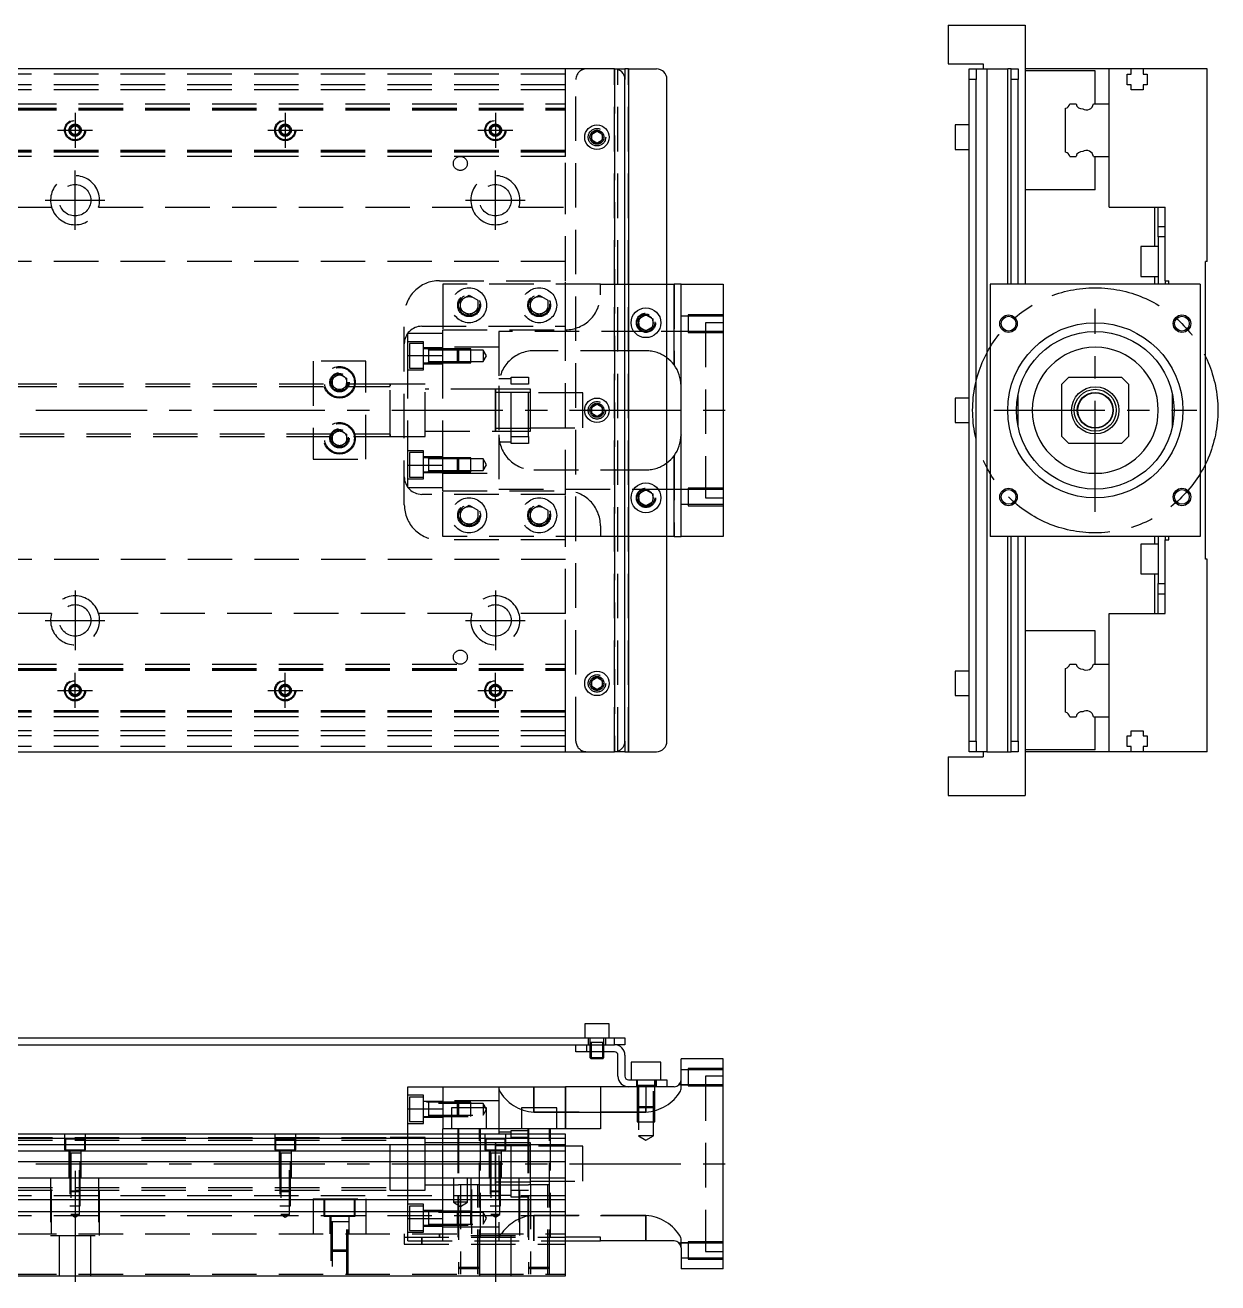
# Model space of a CAD drawing. Extents: x -21 to 723, y -312 to 112.
# Drawn here: x 382.7 to 723.3, y -249.2 to 110 of the extents above; entities that cross this region are included whole.
import ezdxf

# ---------------------------------------------------------------- set-up
doc = ezdxf.new("R2010")
doc.units = 0
doc.linetypes.add('CENTER', pattern=[50.8, 31.75, -6.35, 6.35, -6.35])
doc.linetypes.add('DASHED', pattern=[19.05, 12.7, -6.35])
doc.layers.get('0').update_dxf_attribs({"linetype": 'CONTINUOUS'})
doc.layers.add('CENTER', color=1, linetype='CENTER')

msp = doc.modelspace()

# ---------------------------------------------------------------- linework, layer by layer
at = {"color": 7, "linetype": 'CONTINUOUS'}
for p, q in [((646.27, 110), (646.27, 99)), ((646.27, 110), (668.27, 110)), ((668.27, 110), (668.27, 36)), ((551, 97.5), (3, 97.5)), ((551, 97.5), (554, 97.5)), ((554, 97.5), (554, 94.5)), ((555, 97.5), (554, 97.5)), ((555, 97.5), (555, -97.5)), ((555, 97.5), (563, 97.5)), ((646.27, 99), (656.27, 99)), ((652.27, 97.5), (654.27, 97.5)), ((652.27, 94.5), (652.27, 97.5)), ((654.27, 97.5), (657.27, 97.5)), ((654.27, 97.5), (654.27, 94.5)), ((656.27, 99), (656.27, 97.5)), ((657.27, 97.5), (657.27, -97.5)), ((657.27, 97.5), (663.27, 97.5)), ((663.27, 36), (663.27, 97.5)), ((664.27, 97.5), (663.27, 97.5)), ((664.27, 97.5), (666.27, 97.5)), ((664.27, 94.5), (664.27, 97.5)), ((666.27, 97.5), (666.27, 94.5)), ((692.27, 97.5), (668.27, 97.5)), ((688.27, 97), (668.27, 97)), ((688.27, 87.5), (688.27, 97)), ((692.27, 87.5), (692.27, 97.5)), ((698.57, 97.5), (692.27, 97.5)), ((701.97, 97.5), (698.57, 97.5)), ((698.57, 96), (698.57, 97.5)), ((701.97, 97.5), (701.97, 96)), ((720.27, 97.5), (701.97, 97.5)), ((720.27, 42.5), (720.27, 97.5)), ((554, -94.5), (554, 94.5)), ((566, -94.5), (566, 94.5)), ((654.27, 94.5), (652.27, 94.5)), ((652.27, -94.5), (652.27, 94.5)), ((654.27, -94.5), (654.27, 94.5)), ((666.27, 94.5), (664.27, 94.5)), ((664.27, 36), (664.27, 94.5)), ((666.27, 36), (666.27, 94.5)), ((697.42, 96), (698.57, 96)), ((697.42, 93), (697.42, 96)), ((701.97, 96), (703.12, 96)), ((703.12, 96), (703.12, 93)), ((698.57, 93), (697.42, 93)), ((698.57, 91.5), (698.57, 93)), ((701.97, 91.5), (698.57, 91.5)), ((701.97, 93), (701.97, 91.5)), ((703.12, 93), (701.97, 93)), ((679.77, 73.752272), (679.77, 86.247728)), ((681.022272, 87.5), (682.79668, 87.5)), ((687.747372, 87.5), (692.27, 87.5)), ((692.27, 72.5), (692.27, 87.5)), ((692.27, 72.5), (692.27, 87.5)), ((544.5, 78.866026), (546, 79.73205)), ((546, 79.73205), (547.5, 78.866026)), ((648.27, 81.5), (648.27, 78)), ((652.27, 81.5), (648.27, 81.5)), ((544.5, 77.133974), (544.5, 78.866026)), ((546, 76.26795), (544.5, 77.133974)), ((547.5, 77.133974), (546, 76.26795)), ((547.5, 78.866026), (547.5, 77.133974)), ((648.27, 78), (648.27, 74.5)), ((648.27, 74.5), (652.27, 74.5)), ((681.022272, 72.5), (682.79668, 72.5)), ((687.747372, 72.5), (692.27, 72.5)), ((688.27, 63), (688.27, 72.5)), ((692.27, 58), (692.27, 72.5)), ((688.27, 63), (668.27, 63)), ((692.27, 58), (708.27, 58)), ((705.27, 46.75), (705.27, 58)), ((706.27, 52.5), (706.27, 58)), ((708.27, 37), (708.27, 58)), ((706.27, 52.5), (708.27, 52.5)), ((706.27, 49.5), (706.27, 52.5)), ((701.27, 46.75), (701.27, 42.5)), ((706.27, 46.75), (701.27, 46.75)), ((708.27, 49.5), (706.27, 49.5)), ((706.27, 49.5), (706.27, 36)), ((701.27, 42.5), (701.27, 38.25)), ((720.27, 42.5), (719.77, 42.5)), ((719.77, -42.5), (719.77, 42.5)), ((566, 36), (568, 36)), ((568, 13), (568, 36)), ((570, 36), (568, 36)), ((570, -36), (570, 36)), ((570, 36), (582, 36)), ((582, 36), (582, -36)), ((718.27, 36), (658.27, 36)), ((658.27, 36), (658.27, -36)), ((701.27, 38.25), (706.27, 38.25)), ((705.27, 36), (705.27, 38.25)), ((708.27, 37), (709.27, 37)), ((708.27, 37), (708.27, 36)), ((709.27, 36), (709.27, 37)), ((718.27, 36), (718.27, -36)), ((558, 26.1547), (560, 27.309402)), ((558, 23.8453), (558, 26.1547)), ((560, 27.309402), (562, 26.1547)), ((562, 26.1547), (562, 23.8453)), ((560, 22.690598), (558, 23.8453)), ((562, 23.8453), (560, 22.690598)), ((680.77, 9.5), (678.77, 7.5)), ((678.77, -7.5), (678.77, 7.5)), ((680.77, 9.5), (695.77, 9.5)), ((697.77, 7.5), (695.77, 9.5)), ((697.77, 7.5), (697.77, -7.5)), ((666.27, -4.71699), (666.27, 4.71699)), ((710.27, 4.71699), (710.27, -4.71699)), ((544.5, 0.866026), (546, 1.73205)), ((544.5, -0.866026), (544.5, 0.866026)), ((546, 1.73205), (547.5, 0.866026)), ((547.5, 0.866026), (547.5, -0.866026)), ((648.27, 3.5), (648.27, 0)), ((652.27, 3.5), (648.27, 3.5)), ((648.27, 0), (648.27, -3.5)), ((546, -1.73205), (544.5, -0.866026)), ((547.5, -0.866026), (546, -1.73205)), ((648.27, -3.5), (652.27, -3.5)), ((678.77, -7.5), (680.77, -9.5)), ((695.77, -9.5), (680.77, -9.5)), ((695.77, -9.5), (697.77, -7.5)), ((568, -36), (568, -13)), ((558, -23.8453), (560, -22.690598)), ((558, -26.1547), (558, -23.8453)), ((560, -22.690598), (562, -23.8453)), ((562, -23.8453), (562, -26.1547)), ((560, -27.309402), (558, -26.1547)), ((562, -26.1547), (560, -27.309402)), ((568, -36), (566, -36)), ((568, -36), (570, -36)), ((582, -36), (570, -36)), ((718.27, -36), (658.27, -36)), ((663.27, -97.5), (663.27, -36)), ((664.27, -94.5), (664.27, -36)), ((666.27, -94.5), (666.27, -36)), ((668.27, -36), (668.27, -110)), ((701.27, -38.25), (701.27, -42.5)), ((706.27, -38.25), (701.27, -38.25)), ((705.27, -38.25), (705.27, -36)), ((706.27, -36), (706.27, -49.5)), ((708.27, -36), (708.27, -37)), ((708.27, -58), (708.27, -37)), ((708.27, -37), (709.27, -37)), ((709.27, -37), (709.27, -36)), ((701.27, -42.5), (701.27, -46.75)), ((720.27, -42.5), (719.77, -42.5)), ((720.27, -97.5), (720.27, -42.5)), ((701.27, -46.75), (706.27, -46.75)), ((705.27, -58), (705.27, -46.75)), ((706.27, -49.5), (708.27, -49.5)), ((706.27, -52.5), (706.27, -49.5)), ((708.27, -52.5), (706.27, -52.5)), ((706.27, -58), (706.27, -52.5)), ((692.27, -72.5), (692.27, -58)), ((692.27, -58), (708.27, -58)), ((688.27, -63), (668.27, -63)), ((688.27, -72.5), (688.27, -63)), ((648.27, -74.5), (648.27, -78)), ((652.27, -74.5), (648.27, -74.5)), ((679.77, -86.247728), (679.77, -73.752272)), ((681.022272, -72.5), (682.79668, -72.5)), ((687.747372, -72.5), (692.27, -72.5)), ((692.27, -87.5), (692.27, -72.5)), ((692.27, -87.5), (692.27, -72.5)), ((544.5, -77.133974), (546, -76.26795)), ((544.5, -78.866026), (544.5, -77.133974)), ((546, -79.73205), (544.5, -78.866026)), ((546, -76.26795), (547.5, -77.133974)), ((547.5, -78.866026), (546, -79.73205)), ((547.5, -77.133974), (547.5, -78.866026)), ((648.27, -78), (648.27, -81.5)), ((648.27, -81.5), (652.27, -81.5)), ((681.022272, -87.5), (682.79668, -87.5)), ((687.747372, -87.5), (692.27, -87.5)), ((688.27, -97), (688.27, -87.5)), ((692.27, -97.5), (692.27, -87.5)), ((697.42, -93), (698.57, -93)), ((697.42, -96), (697.42, -93)), ((698.57, -91.5), (701.97, -91.5)), ((698.57, -93), (698.57, -91.5)), ((701.97, -91.5), (701.97, -93)), ((701.97, -93), (703.12, -93)), ((703.12, -93), (703.12, -96)), ((554, -94.5), (554, -97.5)), ((652.27, -94.5), (654.27, -94.5)), ((652.27, -97.5), (652.27, -94.5)), ((654.27, -94.5), (654.27, -97.5)), ((664.27, -94.5), (666.27, -94.5)), ((664.27, -97.5), (664.27, -94.5)), ((666.27, -94.5), (666.27, -97.5)), ((698.57, -96), (697.42, -96)), ((698.57, -97.5), (698.57, -96)), ((701.97, -96), (701.97, -97.5)), ((703.12, -96), (701.97, -96)), ((3, -97.5), (551, -97.5)), ((554, -97.5), (551, -97.5)), ((554, -97.5), (555, -97.5)), ((555, -97.5), (563, -97.5)), ((646.27, -99), (656.27, -99)), ((646.27, -99), (646.27, -110)), ((654.27, -97.5), (652.27, -97.5)), ((657.27, -97.5), (654.27, -97.5)), ((656.27, -97.5), (656.27, -99)), ((657.27, -97.5), (663.27, -97.5)), ((663.27, -97.5), (664.27, -97.5)), ((666.27, -97.5), (664.27, -97.5)), ((688.27, -97), (668.27, -97)), ((692.27, -97.5), (668.27, -97.5)), ((698.57, -97.5), (692.27, -97.5)), ((701.97, -97.5), (698.57, -97.5)), ((720.27, -97.5), (701.97, -97.5)), ((646.27, -110), (668.27, -110)), ((549.5, -175.2), (542.5, -175.2)), ((542.5, -175.2), (542.5, -179.2)), ((549.5, -179.2), (549.5, -175.2)), ((377, -179.2), (551, -179.2)), ((551, -181.2), (551, -179.2)), ((551, -179.2), (554, -179.2)), ((554, -179.2), (554, -181.2)), ((377, -181.2), (543, -181.2)), ((540, -183.2), (540, -181.2)), ((543, -181.2), (543, -183.2)), ((543, -181.2), (551, -181.2)), ((543, -181.2), (551, -181.2)), ((554, -181.2), (551, -181.2)), ((543, -183.2), (540, -183.2)), ((551, -183.2), (543, -183.2)), ((544, -183.2), (544, -184.85)), ((544, -184.85), (548, -184.85)), ((544, -184.85), (544.35, -185.2)), ((544.35, -183.2), (544.35, -185.2)), ((547.65, -185.2), (544.35, -185.2)), ((547.65, -185.2), (547.65, -183.2)), ((547.65, -185.2), (548, -184.85)), ((548, -184.85), (548, -183.2)), ((552, -190.2), (552, -184.2)), ((554, -184.2), (554, -190.2)), ((564.25, -186.2), (555.75, -186.2)), ((555.75, -186.2), (555.75, -191.2)), ((564.25, -191.2), (564.25, -186.2)), ((570, -191.2), (570, -185.2)), ((582, -185.2), (570, -185.2)), ((582, -245.2), (582, -185.2)), ((492, -193.2), (502, -193.2)), ((492, -199.547524), (492, -193.2)), ((502, -193.2), (502, -205.2)), ((502, -193.2), (537, -193.2)), ((537, -205.2), (537, -193.2)), ((547, -193.2), (537, -193.2)), ((547, -193.2), (547, -205.2)), ((555, -193.2), (547, -193.2)), ((555, -191.2), (563, -191.2)), ((563, -193.2), (555, -193.2)), ((563, -193.2), (563, -191.2)), ((563, -191.2), (566, -191.2)), ((566, -193.2), (563, -193.2)), ((566, -191.2), (566, -193.2)), ((568, -193.2), (566, -193.2)), ((492, -206.7), (492, -199.547524)), ((492, -199.547524), (502, -199.547524)), ((514.5, -199.2), (504.5, -199.2)), ((504.5, -199.2), (504.5, -205.2)), ((514.5, -205.2), (514.5, -199.2)), ((534.5, -199.2), (524.5, -199.2)), ((524.5, -199.2), (524.5, -205.2)), ((534.5, -205.2), (534.5, -199.2)), ((537, -206.7), (370.5, -206.7)), ((537, -207.952272), (370.5, -207.952272)), ((502, -206.7), (502, -205.2)), ((547, -205.2), (502, -205.2)), ((537, -247.2), (537, -206.7)), ((370.5, -209.72668), (537, -209.72668)), ((537, -211.623076), (370.5, -211.623076)), ((517, -214.999946), (517, -209.5)), ((518, -210.075), (517, -210.075)), ((519.75, -210.075), (518, -210.075)), ((521.5, -210.075), (519.75, -210.075)), ((526.5, -210.075), (521.5, -210.075)), ((527, -210.075), (526.5, -210.075)), ((537, -214.677372), (370.5, -214.677372)), ((517, -221.200006), (517, -214.999946)), ((17, -219.2), (537, -219.2)), ((517, -220.325), (527, -220.325)), ((537, -225.5), (17, -225.5)), ((537, -228.9), (17, -228.9)), ((547, -236.2), (537, -236.2)), ((547, -237.2), (547, -236.2)), ((537, -237.2), (547, -237.2)), ((568, -237.2), (547, -237.2)), ((570, -239.2), (570, -245.2)), ((17, -247.2), (537, -247.2)), ((582, -245.2), (570, -245.2))]:
    msp.add_line(p, q, dxfattribs=at)
at = {"color": 3, "linetype": 'DASHED'}
for p, q in [((537, 87.5), (537, 97.5)), ((551, -97.5), (551, 97.5)), ((551, 97.5), (551, -97.5)), ((552, -97.5), (552, 97.5)), ((555, -97.5), (555, 97.5)), ((537, 96), (17, 96)), ((540, -94.5), (540, 94.5)), ((537, 93), (17, 93)), ((537, 91.5), (17, 91.5)), ((17, 87.5), (537, 87.5)), ((17, 86.247728), (537, 86.247728)), ((537, 86.247728), (537, 87.5)), ((537, 73.752272), (537, 86.247728)), ((17, 86.1147), (537, 86.1147)), ((17, 86.1), (537, 86.1)), ((17, 85.8), (537, 85.8)), ((395.5, 80), (395.52041, 80.24661)), ((395.75, 80.721688), (397, 81.443376)), ((395.75, 79.278312), (395.75, 80.721688)), ((397, 78.556624), (395.75, 79.278312)), ((397, 81.443376), (398.25, 80.721688)), ((398.25, 79.278312), (397, 78.556624)), ((398.25, 80.721688), (398.25, 79.278312)), ((455.5, 80), (455.516134, 80.21941)), ((455.75, 80.721688), (457, 81.443376)), ((455.75, 79.278312), (455.75, 80.721688)), ((457, 78.556624), (455.75, 79.278312)), ((457, 81.443376), (458.25, 80.721688)), ((458.25, 79.278312), (457, 78.556624)), ((458.25, 80.721688), (458.25, 79.278312)), ((515.75, 80.721688), (517, 81.443376)), ((515.75, 79.278312), (515.75, 80.721688)), ((517, 78.556624), (515.75, 79.278312)), ((517, 81.443376), (518.25, 80.721688)), ((518.25, 79.278312), (517, 78.556624)), ((518.25, 80.721688), (518.25, 79.278312)), ((518.477374, 80.25955), (518.5, 80)), ((547.973226, 78.326156), (548, 78)), ((537, 74.2), (17, 74.2)), ((537, 73.9), (17, 73.9)), ((537, 73.8853), (17, 73.8853)), ((537, 73.752272), (17, 73.752272)), ((537, 72.5), (17, 72.5)), ((537, 72.5), (537, 73.752272)), ((537, 58), (537, 72.5)), ((283.708204, 58), (390.291796, 58)), ((403.708204, 58), (510.291796, 58)), ((523.708204, 58), (537, 58)), ((537, 37), (537, 58)), ((537, 42.5), (29.1, 42.5)), ((501, 37), (537, 37)), ((502, 36), (502, 23)), ((547, 36), (502, 36)), ((537, 24), (537, 37)), ((547, 33), (547, 36)), ((547, 36), (554, 36)), ((554, 36), (566, 36)), ((568, 36), (568, 13)), ((507, 31.443376), (509.5, 32.886752)), ((509.5, 32.886752), (512, 31.443376)), ((527, 31.443376), (529.5, 32.886752)), ((529.5, 32.886752), (532, 31.443376)), ((507, 28.556624), (507, 31.443376)), ((512, 31.443376), (512, 28.556624)), ((512.477798, 30.364306), (512.5, 30)), ((527, 28.556624), (527, 31.443376)), ((532, 31.443376), (532, 28.556624)), ((532.477798, 30.364306), (532.5, 30)), ((491, -27), (491, 27)), ((509.5, 27.113248), (507, 28.556624)), ((512, 28.556624), (509.5, 27.113248)), ((529.5, 27.113248), (527, 28.556624)), ((532, 28.556624), (529.5, 27.113248)), ((562.483582, 25.286038), (562.5, 25)), ((572, 26.848738), (570, 26.848738)), ((572, 27.248732), (572, 22.248742)), ((582, 27.248732), (572, 27.248732)), ((582, 26.848738), (572, 26.848738)), ((492, 15.652476), (492, 22)), ((492, 22), (502, 22)), ((496, 24), (537, 24)), ((502, 15.652476), (502, 23)), ((502, 23), (537, 23)), ((502, 15.652476), (502, 22)), ((518, 22.5), (518, 7)), ((560, 22.5), (518, 22.5)), ((537, -24), (537, 24)), ((577, 22.5), (560, 22.5)), ((570, 22.648738), (572, 22.648738)), ((572, 22.648738), (582, 22.648738)), ((572, 22.248742), (582, 22.248742)), ((577, 25), (577, -25)), ((582, 25), (577, 25)), ((496.5, 19.55635), (492, 19.55635)), ((492.5, 19.05635), (492.5, 12.05635)), ((496.5, 19.05635), (492.5, 19.05635)), ((496.5, 11.55635), (496.5, 19.55635)), ((518, 18), (502, 18)), ((518, 18), (502, 18)), ((492, 15.652476), (502, 15.652476)), ((492, -15.652476), (492, 15.652476)), ((502, 17.80635), (496.5, 17.80635)), ((497.905, 17.55635), (496.5, 17.55635)), ((502, 17.556346), (497.895, 17.55635)), ((497.9, 17.556354), (497.9, 13.556344)), ((497.9, 17.556354), (497.9, 13.556344)), ((497.9, 17.556354), (497.9, 13.556344)), ((497.9, 17.55635), (497.9, 17.339888)), ((497.9, 17.33964), (497.9, 17.55635)), ((502, 17.20635), (497.9, 17.20635)), ((506.15, 17.55635), (502, 17.556346)), ((506.15, 17.556344), (502, 17.556344)), ((506.5, 17.20635), (502, 17.20635)), ((506.5, 17.20635), (502, 17.20635)), ((502, -15.652476), (502, 15.652476)), ((502, -15.652476), (502, 15.652476)), ((506.15, 13.55635), (506.15, 17.55635)), ((506.5, 17.20635), (506.15, 17.55635)), ((510, 17.556344), (506.15, 17.556344)), ((506.5, 17.20635), (506.5, 13.90635)), ((510, 17.20635), (506.5, 17.20635)), ((510, 13.556354), (510, 17.556344)), ((513.5, 17.20635), (510, 17.20635)), ((513.5, 17.20635), (513.5, 13.90635)), ((514.452628, 15.55635), (513.5, 17.20635)), ((513.5, 13.90635), (514.452628, 15.55635)), ((554, 17), (528, 17)), ((560, 17), (554, 17)), ((480, 14), (465, 14)), ((465, 14), (465, -14)), ((480, -14), (480, 14)), ((492, 11.55635), (496.5, 11.55635)), ((492.5, 12.05635), (496.5, 12.05635)), ((496.5, 13.55635), (497.905, 13.55635)), ((496.5, 13.30635), (502, 13.30635)), ((497.895, 13.55635), (502, 13.556352)), ((497.9, 13.90635), (502, 13.90635)), ((497.9, 13.55635), (497.9, 13.773016)), ((497.9, 13.77281), (497.9, 13.55635)), ((502, 13.90635), (506.5, 13.90635)), ((502, 13.90635), (506.5, 13.90635)), ((502, 13.556354), (506.15, 13.556354)), ((502, 13.556352), (506.15, 13.55635)), ((506.15, 13.55635), (506.5, 13.90635)), ((506.15, 13.556354), (510, 13.556354)), ((506.5, 13.90635), (510, 13.90635)), ((510, 13.90635), (513.5, 13.90635)), ((567.743602, 13.32745), (568.026966, 12.963874)), ((487.005, 7.5), (305, 7.5)), ((470, 8), (470.018502, 8.303588)), ((470.5, 9.1547), (472.5, 10.309402)), ((470.5, 6.8453), (470.5, 9.1547)), ((472.5, 10.309402), (474.5, 9.1547)), ((474.5, 9.1547), (474.5, 6.8453)), ((492, 7.5), (486.995, 7.5)), ((487, -7.500006), (487, 7.500006)), ((487, 6.951128), (487, 7.5)), ((487, 7.5), (487, 6.951128)), ((497, 7.5), (492, 7.5)), ((497, 7.5), (492, 7.5)), ((497, -7.5), (497, 7.5)), ((497, -7.5), (497, 7.5)), ((521.5, 9), (518, 9)), ((521.5, 9.5), (526.5, 9.5)), ((521.5, 7.5), (521.5, 9.5)), ((526.5, 7.5), (521.5, 7.5)), ((521.5, -7.5), (521.5, 7.5)), ((526.5, 9.5), (526.5, 7.5)), ((526.5, -7.5), (526.5, 7.5)), ((487, 6.75), (305, 6.75)), ((472.5, 5.690598), (470.5, 6.8453)), ((474.5, 6.8453), (472.5, 5.690598)), ((487, -6.951128), (487, 6.951128)), ((517.005, 6), (497, 6)), ((516.995, 6), (497, 6)), ((526.5, 6), (516.995, 6)), ((517.005, 6), (516.995, 6)), ((517, -6.000006), (517, 6.000006)), ((517, 5.125), (517, 6.000006)), ((517, 5.325034), (517, 6)), ((517, 6), (517, -5.999164)), ((517, 5.125), (517, -5.125)), ((527, 5.125), (517, 5.125)), ((526.5, 6), (517.005, 6)), ((518, 7), (518, -7)), ((527, 6), (526.5, 6)), ((527, -6), (527, 6)), ((542, 5), (527, 5)), ((542, -5), (542, 5)), ((547.973226, 0.326156), (548, 0)), ((305, -6.75), (487, -6.75)), ((470.5, -6.8453), (472.5, -5.690598)), ((470.5, -9.1547), (470.5, -6.8453)), ((472.5, -5.690598), (474.5, -6.8453)), ((474.5, -6.8453), (474.5, -9.1547)), ((487, -7.5), (487, -6.951128)), ((487, -6.951128), (487, -7.499332)), ((497, -6), (517.005, -6)), ((497, -6), (516.995, -6)), ((516.995, -6), (526.5, -6)), ((516.995, -6), (517.005, -6)), ((517, -6.000006), (517, -5.125)), ((517, -5.125), (527, -5.125)), ((517, -6), (517, -5.325218)), ((517, -5.999164), (517, -6)), ((517.005, -6), (526.5, -6)), ((518, -7), (518, -22.5)), ((526.5, -6), (527, -6)), ((527, -5), (542, -5)), ((570, -7), (569.998996, -7.141742)), ((305, -7.5), (487.005, -7.5)), ((472.5, -10.309402), (470.5, -9.1547)), ((474.5, -9.1547), (472.5, -10.309402)), ((474.983582, -7.713962), (475, -8)), ((486.995, -7.5), (492, -7.5)), ((487, -7.499332), (487, -7.5)), ((492, -7.5), (497, -7.5)), ((492, -7.5), (497, -7.5)), ((518, -9), (521.5, -9)), ((521.5, -7.5), (526.5, -7.5)), ((521.5, -9.5), (521.5, -7.5)), ((526.5, -9.5), (521.5, -9.5)), ((526.5, -7.5), (526.5, -9.5)), ((465, -14), (480, -14)), ((496.5, -11.55635), (492, -11.55635)), ((492.5, -12.05635), (492.5, -19.05635)), ((496.5, -12.05635), (492.5, -12.05635)), ((496.5, -19.55635), (496.5, -11.55635)), ((502, -13.30635), (496.5, -13.30635)), ((497.905, -13.55635), (496.5, -13.55635)), ((502, -13.556352), (497.895, -13.55635)), ((497.9, -13.556344), (497.9, -17.556354)), ((497.9, -13.556344), (497.9, -17.556354)), ((497.9, -13.55635), (497.9, -13.77281)), ((497.9, -13.773058), (497.9, -13.55635)), ((502, -13.90635), (497.9, -13.90635)), ((506.15, -13.55635), (502, -13.556352)), ((506.15, -13.556352), (502, -13.556354)), ((506.5, -13.90635), (502, -13.90635)), ((506.5, -13.90635), (502, -13.90635)), ((506.15, -17.55635), (506.15, -13.55635)), ((506.5, -13.90635), (506.15, -13.55635)), ((510, -13.556354), (506.15, -13.556352)), ((506.5, -13.90635), (506.5, -17.20635)), ((510, -13.90635), (506.5, -13.90635)), ((510, -17.556344), (510, -13.556354)), ((513.5, -13.90635), (510, -13.90635)), ((513.5, -13.90635), (513.5, -17.20635)), ((514.452628, -15.55635), (513.5, -13.90635)), ((568.11972, -12.836966), (567.908436, -13.120182)), ((568, -13), (568, -36)), ((492, -22), (492, -15.652476)), ((492, -15.652476), (502, -15.652476)), ((496.5, -17.55635), (497.905, -17.55635)), ((496.5, -17.80635), (502, -17.80635)), ((497.895, -17.55635), (502, -17.556346)), ((497.9, -17.20635), (502, -17.20635)), ((497.9, -17.55635), (497.9, -17.339682)), ((497.9, -17.339888), (497.9, -17.55635)), ((502, -22), (502, -15.652476)), ((502, -23), (502, -15.652476)), ((502, -17.20635), (506.5, -17.20635)), ((502, -17.20635), (506.5, -17.20635)), ((502, -17.556344), (506.15, -17.556346)), ((502, -17.556346), (506.15, -17.55635)), ((506.15, -17.55635), (506.5, -17.20635)), ((506.15, -17.556346), (510, -17.556344)), ((506.5, -17.20635), (510, -17.20635)), ((510, -17.20635), (513.5, -17.20635)), ((513.5, -17.20635), (514.452628, -15.55635)), ((528, -17), (554, -17)), ((554, -17), (560, -17)), ((492, -19.55635), (496.5, -19.55635)), ((492.5, -19.05635), (496.5, -19.05635)), ((502, -18), (518, -18)), ((502, -18), (518, -18)), ((492, -22), (502, -22)), ((537, -24), (496, -24)), ((502, -23), (537, -23)), ((502, -36), (502, -23)), ((518, -22.5), (560, -22.5)), ((537, -37), (537, -24)), ((557.5, -25), (557.52689, -24.634318)), ((560, -22.5), (577, -22.5)), ((572, -22.648738), (570, -22.648738)), ((572, -22.248742), (572, -27.248732)), ((582, -22.248742), (572, -22.248742)), ((582, -22.648738), (572, -22.648738)), ((577, -25), (582, -25)), ((507, -28.556624), (509.5, -27.113248)), ((507, -31.443376), (507, -28.556624)), ((509.5, -27.113248), (512, -28.556624)), ((512, -28.556624), (512, -31.443376)), ((527, -28.556624), (529.5, -27.113248)), ((527, -31.443376), (527, -28.556624)), ((529.5, -27.113248), (532, -28.556624)), ((532, -28.556624), (532, -31.443376)), ((570, -26.848738), (572, -26.848738)), ((572, -26.848738), (582, -26.848738)), ((572, -27.248732), (582, -27.248732)), ((506.5, -30), (506.520026, -29.653944)), ((509.5, -32.886752), (507, -31.443376)), ((512, -31.443376), (509.5, -32.886752)), ((529.5, -32.886752), (527, -31.443376)), ((532, -31.443376), (529.5, -32.886752)), ((532.477798, -29.635694), (532.5, -30)), ((547, -33), (547, -36)), ((537, -37), (501, -37)), ((547, -36), (502, -36)), ((537, -58), (537, -37)), ((554, -36), (547, -36)), ((566, -36), (554, -36)), ((29.1, -42.5), (537, -42.5)), ((390.291796, -58), (283.708204, -58)), ((510.291796, -58), (403.708204, -58)), ((537, -58), (523.708204, -58)), ((537, -72.5), (537, -58)), ((17, -72.5), (537, -72.5)), ((17, -73.752272), (537, -73.752272)), ((17, -73.8853), (537, -73.8853)), ((17, -73.9), (537, -73.9)), ((17, -74.2), (537, -74.2)), ((537, -73.752272), (537, -72.5)), ((537, -86.247728), (537, -73.752272)), ((395.75, -79.278312), (397, -78.556624)), ((397, -78.556624), (398.25, -79.278312)), ((455.75, -79.278312), (457, -78.556624)), ((457, -78.556624), (458.25, -79.278312)), ((515.75, -79.278312), (517, -78.556624)), ((517, -78.556624), (518.25, -79.278312)), ((544, -78), (544.030168, -77.653934)), ((395.5, -80), (395.52041, -79.75339)), ((395.75, -80.721688), (395.75, -79.278312)), ((397, -81.443376), (395.75, -80.721688)), ((398.25, -80.721688), (397, -81.443376)), ((398.25, -79.278312), (398.25, -80.721688)), ((455.5, -80), (455.516134, -79.78059)), ((455.75, -80.721688), (455.75, -79.278312)), ((457, -81.443376), (455.75, -80.721688)), ((458.25, -80.721688), (457, -81.443376)), ((458.25, -79.278312), (458.25, -80.721688)), ((515.75, -80.721688), (515.75, -79.278312)), ((517, -81.443376), (515.75, -80.721688)), ((518.25, -80.721688), (517, -81.443376)), ((518.25, -79.278312), (518.25, -80.721688)), ((518.477374, -79.74045), (518.5, -80)), ((537, -85.8), (17, -85.8)), ((537, -86.1), (17, -86.1)), ((537, -86.1147), (17, -86.1147)), ((537, -86.247728), (17, -86.247728)), ((537, -87.5), (17, -87.5)), ((537, -87.5), (537, -86.247728)), ((537, -97.5), (537, -87.5)), ((537, -91.5), (17, -91.5)), ((537, -93), (17, -93)), ((537, -96), (17, -96)), ((543.5, -179.2), (543.5, -181.2)), ((544, -179.2), (544, -183.2)), ((544.000006, -179.2), (544.000006, -183.2)), ((548, -183.2), (548, -179.2)), ((548.5, -181.2), (548.5, -179.2)), ((540, -181.2), (543, -181.2)), ((548.000006, -180.6), (543.999994, -180.6)), ((544.35, -180.6), (544.35, -183.2)), ((547.65, -183.2), (547.65, -180.6)), ((547.999994, -183.2), (547.999994, -181.2)), ((572, -188.351262), (570, -188.351262)), ((572, -187.951268), (572, -192.951258)), ((582, -187.951268), (572, -187.951268)), ((582, -188.351262), (572, -188.351262)), ((577, -190.2), (577, -240.2)), ((582, -190.2), (577, -190.2)), ((518, -193.2), (518, -193.816596)), ((518, -193.816596), (518, -236.583404)), ((518, -193.816596), (518.037764, -194.12036)), ((528, -200.460598), (528, -193.2)), ((528, -193.2), (528, -199.2)), ((537, -193.2), (537, -205.2)), ((557.25, -191.2), (557.25, -193.2)), ((562.500006, -192.8), (557.499994, -192.8)), ((557.5, -191.2), (557.5, -203.2)), ((557.9, -192.8), (557.9, -207.2)), ((560, -193.2), (560, -200.460598)), ((562.1, -207.2), (562.1, -192.8)), ((562.5, -203.2), (562.5, -191.2)), ((562.75, -193.2), (562.75, -191.2)), ((569.474532, -192.551262), (572, -192.551262)), ((569.966596, -194.101224), (570, -193.816596)), ((570, -193.816596), (570, -191.2)), ((577, -192.7), (570, -192.7)), ((572, -192.551262), (582, -192.551262)), ((572, -192.951258), (582, -192.951258)), ((496.5, -195.64365), (492, -195.64365)), ((492.5, -196.14365), (492.5, -199.64365)), ((496.5, -196.14365), (492.5, -196.14365)), ((496.5, -203.64365), (496.5, -195.64365)), ((502, -197.39365), (496.5, -197.39365)), ((518, -197.2), (502, -197.2)), ((569.868572, -194.41502), (569.966596, -194.101224)), ((492.5, -199.64365), (492.5, -203.14365)), ((510, -197.643656), (496.5, -197.643649)), ((497.9, -197.643646), (497.9, -201.643656)), ((513.5, -197.99365), (497.9, -197.99365)), ((506.15, -199.2), (506.15, -197.64365)), ((506.5, -197.99365), (506.15, -197.64365)), ((506.15, -199.64365), (506.15, -199.2)), ((506.15, -201.64365), (506.15, -199.64365)), ((506.5, -197.99365), (506.5, -199.2)), ((506.5, -199.2), (506.5, -199.64365)), ((506.5, -199.64365), (506.5, -201.29365)), ((510, -199.2), (510, -197.643656)), ((510, -201.643646), (510, -199.2)), ((513.5, -197.99365), (513.5, -201.29365)), ((514.452628, -199.64365), (513.5, -197.99365)), ((513.5, -201.29365), (514.452628, -199.64365)), ((528, -199.2), (528, -200.460598)), ((528, -200.460598), (534.5, -200.460598)), ((560, -200.460598), (528, -200.460598)), ((534.5, -200.460598), (547, -200.460598)), ((547, -200.460598), (557.500006, -200.460598)), ((557.5, -198.8), (562.5, -198.8)), ((557.5, -198.8), (557.9, -199.2)), ((557.500006, -200.460598), (560, -200.460598)), ((562.1, -199.2), (557.9, -199.2)), ((560, -200.460598), (560, -199.2)), ((562.1, -199.2), (562.5, -198.8)), ((492, -203.64365), (496.5, -203.64365)), ((492.5, -203.14365), (496.5, -203.14365)), ((496.5, -201.643653), (510, -201.643646)), ((496.5, -201.89365), (502, -201.89365)), ((497.9, -201.29365), (513.5, -201.29365)), ((506.15, -201.64365), (506.5, -201.29365)), ((557.5, -203.2), (562.5, -203.2)), ((54, -207.699332), (487.005, -207.699332)), ((394, -206.7), (394, -211.2)), ((399.75, -208.2), (394.25, -208.2)), ((394.25, -208.2), (394.25, -211.2)), ((399.75, -211.2), (399.75, -208.2)), ((400, -211.2), (400, -206.7)), ((454, -206.7), (454, -211.2)), ((459.75, -208.2), (454.25, -208.2)), ((454.25, -208.2), (454.25, -211.2)), ((459.75, -211.2), (459.75, -208.2)), ((460, -211.2), (460, -206.7)), ((487, -222.699332), (487, -207.7)), ((492, -207.7), (487, -207.7)), ((492, -219.2), (492, -206.7)), ((497, -207.7), (492, -207.7)), ((497, -215.2), (497, -207.7)), ((502, -219.2), (502, -206.7)), ((506.25, -205.2), (506.25, -236.2)), ((506.499923, -205.2), (506.500006, -246.7)), ((512.499994, -246.7), (512.500077, -205.2)), ((512.75, -236.2), (512.75, -205.2)), ((514, -206.7), (514, -211.2)), ((519.75, -208.2), (514.25, -208.2)), ((514.25, -208.2), (514.25, -211.2)), ((521.5, -206.2), (518, -206.2)), ((519.75, -211.2), (519.75, -208.2)), ((520, -211.2), (520, -206.7)), ((521.5, -205.7), (526.5, -205.7)), ((521.5, -206.7), (521.5, -205.7)), ((521.5, -207.7), (521.5, -206.7)), ((521.5, -222.7), (521.5, -207.7)), ((526.5, -207.7), (521.5, -207.7)), ((526.25, -205.2), (526.25, -236.2)), ((526.499923, -205.2), (526.500006, -246.7)), ((532.499994, -246.7), (532.500077, -205.2)), ((532.75, -236.2), (532.75, -205.2)), ((562.1, -207.2), (557.9, -207.2)), ((557.9, -207.2), (560, -208.412436)), ((560, -208.412436), (562.1, -207.2)), ((54, -208.449332), (487, -208.449332)), ((394, -211.2), (400, -211.2)), ((395.25, -211.2), (395.25, -219.2)), ((395.500006, -211.2), (395.500006, -227.2)), ((398.499994, -227.2), (398.499994, -211.2)), ((398.75, -219.2), (398.75, -211.2)), ((454, -211.2), (460, -211.2)), ((455.25, -211.2), (455.25, -219.2)), ((455.500006, -211.2), (455.500006, -227.2)), ((458.499994, -227.2), (458.499994, -211.2)), ((458.75, -219.2), (458.75, -211.2)), ((502, -209.2), (497, -209.2)), ((506.5, -209.2), (502, -209.2)), ((512.5, -209.2), (506.5, -209.2)), ((514.25, -209.2), (512.5, -209.2)), ((514, -211.2), (520, -211.2)), ((517, -209.2), (514.25, -209.2)), ((515.25, -211.2), (515.25, -219.2)), ((515.500006, -211.2), (515.500006, -227.2)), ((517, -209.2), (516.995, -209.2)), ((517, -209.2), (517, -209.200836)), ((518, -209.2), (517, -209.2)), ((517.005, -209.2), (517, -209.2)), ((517, -209.200836), (517, -214.999974)), ((519.75, -209.2), (518, -209.2)), ((518.499994, -227.2), (518.499994, -211.2)), ((518.75, -219.2), (518.75, -211.2)), ((521.5, -209.2), (519.75, -209.2)), ((526.5, -209.2), (521.5, -209.2)), ((527, -209.2), (526.5, -209.2)), ((527, -215.2), (527, -209.2)), ((542, -210.2), (527, -210.2)), ((542, -215.2), (542, -210.2)), ((398.500006, -212.2), (395.499994, -212.2)), ((395.75, -212.2), (395.75, -229.7)), ((398.25, -229.7), (398.25, -212.2)), ((458.500006, -212.2), (455.499994, -212.2)), ((455.75, -212.2), (455.75, -229.7)), ((458.25, -229.7), (458.25, -212.2)), ((497, -219.2), (497, -215.2)), ((518.500006, -212.2), (515.499994, -212.2)), ((515.75, -212.2), (515.75, -229.7)), ((517, -214.999974), (517, -215.400054)), ((517, -215.400054), (517, -221.199164)), ((518.25, -229.7), (518.25, -212.2)), ((527, -221.2), (527, -215.2)), ((542, -220.2), (542, -215.2)), ((54, -221.95), (487, -221.95)), ((54, -222.7), (487.005, -222.7)), ((390, -219.2), (390, -235.7)), ((390.291796, -235.2), (390.291796, -219.2)), ((403.708204, -219.2), (403.708204, -235.2)), ((404, -235.7), (404, -219.2)), ((486.995, -222.7), (492, -222.7)), ((487, -222.7), (487, -222.699332)), ((492, -228.9), (492, -219.2)), ((492, -222.7), (493.708204, -222.7)), ((493.708204, -222.7), (497, -222.7)), ((497, -222.7), (497, -219.2)), ((497, -221.2), (502, -221.2)), ((502, -225.5), (502, -219.2)), ((502, -221.2), (506.39999, -221.2)), ((505, -219.2), (505, -226.2)), ((506.39999, -221.2), (506.499994, -221.2)), ((512.500006, -221.2), (506.499994, -221.2)), ((507, -221.2), (507, -246.7)), ((509, -226.2), (509, -219.2)), ((510, -219.2), (510, -235.7)), ((510.291796, -235.2), (510.291796, -219.2)), ((512, -246.7), (512, -221.2)), ((512.500006, -221.2), (512.60001, -221.2)), ((512.60001, -221.2), (517.005, -221.2)), ((516.995, -221.2), (526.39999, -221.2)), ((517, -221.2), (517, -220.525218)), ((517, -221.199164), (517, -221.2)), ((517.005, -221.2), (526.5, -221.2)), ((521.5, -222.7), (526.5, -222.7)), ((521.5, -224.7), (521.5, -222.7)), ((523.708204, -219.2), (523.708204, -235.2)), ((524, -235.7), (524, -219.2)), ((532.500006, -221.2), (526.499994, -221.2)), ((527, -220.2), (542, -220.2)), ((527, -221.2), (527, -246.7)), ((532, -246.7), (532, -221.2)), ((537, -224.35), (17, -224.35)), ((395.5, -222.95), (398.5, -222.95)), ((395.5, -222.95), (395.75, -223.2)), ((398.25, -223.2), (395.75, -223.2)), ((398.25, -223.2), (398.5, -222.95)), ((455.5, -222.95), (458.5, -222.95)), ((455.5, -222.95), (455.75, -223.2)), ((458.25, -223.2), (455.75, -223.2)), ((458.25, -223.2), (458.5, -222.95)), ((465, -225.2), (480, -225.2)), ((465, -225.2), (465, -235.2)), ((468, -225.2), (468, -230.2)), ((468.25, -225.2), (468.25, -225.5)), ((468.25, -225.5), (468.25, -228.9)), ((476.75, -225.5), (476.75, -225.2)), ((476.75, -228.9), (476.75, -225.5)), ((477, -230.2), (477, -225.2)), ((480, -225.2), (480, -235.2)), ((502, -228.9), (502, -225.5)), ((509, -226.2), (505, -226.2)), ((505, -226.2), (507, -227.3547)), ((507, -227.3547), (509, -226.2)), ((515.5, -222.95), (518.5, -222.95)), ((515.5, -222.95), (515.75, -223.2)), ((518.25, -223.2), (515.75, -223.2)), ((518, -224.2), (521.5, -224.2)), ((518.25, -223.2), (518.5, -222.95)), ((526.5, -224.7), (521.5, -224.7)), ((395.500006, -227.2), (398.499994, -227.2)), ((398.25, -229.7), (395.75, -229.7)), ((395.75, -229.7), (397, -230.421688)), ((397, -230.421688), (398.25, -229.7)), ((455.500006, -227.2), (458.499994, -227.2)), ((458.25, -229.7), (455.75, -229.7)), ((455.75, -229.7), (457, -230.421688)), ((457, -230.421688), (458.25, -229.7)), ((468.25, -228.9), (468.25, -230.2)), ((476.75, -230.2), (476.75, -228.9)), ((496.5, -226.75635), (492, -226.75635)), ((492, -230.852476), (492, -228.9)), ((492.5, -227.25635), (492.5, -228.9)), ((493.708204, -227.25635), (492.5, -227.25635)), ((492.5, -228.9), (492.5, -230.75635)), ((496.5, -227.25635), (493.708204, -227.25635)), ((496.5, -234.75635), (496.5, -226.75635)), ((502, -228.50635), (496.5, -228.50635)), ((510, -228.756354), (496.5, -228.756354)), ((497.9, -228.756344), (497.9, -232.756354)), ((513.5, -229.10635), (497.9, -229.10635)), ((502, -236.2), (502, -228.9)), ((506.15, -228.9), (506.15, -228.75635)), ((506.29365, -228.9), (506.15, -228.75635)), ((506.5, -228.756354), (506.15, -228.756352)), ((506.15, -230.75635), (506.15, -228.9)), ((506.5, -229.10635), (506.29365, -228.9)), ((507, -228.756354), (506.5, -228.756354)), ((510, -228.9), (510, -228.756354)), ((510, -232.756344), (510, -228.9)), ((513.5, -229.10635), (513.5, -232.40635)), ((514.452628, -230.75635), (513.5, -229.10635)), ((515.500006, -227.2), (518.499994, -227.2)), ((518.25, -229.7), (515.75, -229.7)), ((515.75, -229.7), (517, -230.421688)), ((517, -230.421688), (518.25, -229.7)), ((537, -230.05), (17, -230.05)), ((468, -230.2), (477, -230.2)), ((469.75, -230.2), (469.75, -235.2)), ((475.000006, -231.8), (469.999994, -231.8)), ((469.999996, -230.2), (470.000006, -246.7)), ((470.4, -231.8), (470.4, -246.7)), ((474.6, -246.7), (474.6, -231.8)), ((474.999994, -246.7), (475.000004, -230.2)), ((475.25, -235.2), (475.25, -230.2)), ((492, -230.852476), (493.708204, -230.852476)), ((492, -235.2), (492, -230.852476)), ((492.5, -230.75635), (492.5, -234.25635)), ((493.708204, -230.852476), (502, -230.852476)), ((496.5, -232.756344), (510, -232.756344)), ((496.5, -233.00635), (502, -233.00635)), ((497.9, -232.40635), (513.5, -232.40635)), ((502, -233.2), (506.5, -233.2)), ((506.15, -232.75635), (506.15, -230.75635)), ((506.15, -232.75635), (506.5, -232.40635)), ((506.15, -232.756346), (506.5, -232.756344)), ((506.5, -232.756344), (507, -232.756344)), ((506.5, -233.2), (507, -233.2)), ((507, -233.2), (512, -233.2)), ((512, -233.2), (512.5, -233.2)), ((512.5, -233.2), (518, -233.2)), ((513.5, -232.40635), (514.452628, -230.75635)), ((528, -229.939402), (526.619728, -230.04908)), ((528, -229.939402), (560, -229.939402)), ((532, -229.939402), (528, -229.939402)), ((528, -237.2), (528, -229.939402)), ((528, -229.939402), (528, -236.2)), ((532.5, -229.939402), (532, -229.939402)), ((537, -229.939402), (532.5, -229.939402)), ((560, -229.939402), (537, -229.939402)), ((560, -229.939402), (560, -237.2)), ((560, -237.2), (560, -229.939402)), ((17, -235.2), (537, -235.2)), ((390, -235.7), (404, -235.7)), ((392.5, -235.7), (392.5, -247.2)), ((401.5, -247.2), (401.5, -235.7)), ((491, -235.2), (491, -236.2)), ((491, -236.2), (537, -236.2)), ((491, -236.2), (491, -238.2)), ((492, -234.75635), (496.5, -234.75635)), ((492, -237.2), (492, -235.2)), ((492.5, -234.25635), (493.708204, -234.25635)), ((493.708204, -234.25635), (496.5, -234.25635)), ((496, -238.2), (496, -236.2)), ((496, -236.2), (496, -237.2)), ((501, -236.2), (501, -235.2)), ((501, -235.2), (501, -236.2)), ((502, -237.2), (502, -236.2)), ((510, -235.7), (524, -235.7)), ((512.5, -235.7), (512.5, -247.2)), ((518.033404, -236.298776), (518, -236.583404)), ((518, -236.583404), (518, -237.2)), ((518.131428, -235.98498), (518.033404, -236.298776)), ((521.5, -247.2), (521.5, -235.7)), ((528, -236.2), (528, -237.2)), ((570, -236.583404), (569.962236, -236.27964)), ((570, -239.2), (570, -236.583404)), ((470, -239.8), (475, -239.8)), ((470, -239.8), (470.4, -240.2)), ((474.6, -240.2), (470.4, -240.2)), ((474.6, -240.2), (475, -239.8)), ((491, -238.2), (537, -238.2)), ((492, -237.2), (537, -237.2)), ((496, -237.2), (496, -238.2)), ((572, -237.848738), (569.474532, -237.848738)), ((570, -237.7), (577, -237.7)), ((572, -237.448742), (572, -242.448732)), ((582, -237.448742), (572, -237.448742)), ((582, -237.848738), (572, -237.848738)), ((577, -240.2), (582, -240.2)), ((570, -242.048738), (572, -242.048738)), ((572, -242.048738), (582, -242.048738)), ((572, -242.448732), (582, -242.448732)), ((17, -246.7), (537, -246.7)), ((506.5, -244.7), (512.5, -244.7)), ((506.5, -244.7), (507, -245.2)), ((512, -245.2), (507, -245.2)), ((512, -245.2), (512.5, -244.7)), ((526.5, -244.7), (532.5, -244.7)), ((526.5, -244.7), (527, -245.2)), ((532, -245.2), (527, -245.2)), ((532, -245.2), (532.5, -244.7))]:
    msp.add_line(p, q, dxfattribs=at)
for centre, radius in [((397, 80), 3), ((397, 80), 2.75), ((457, 80), 3), ((457, 80), 2.75), ((517, 80), 3), ((517, 80), 2.75), ((397, 80), 1.75), ((397, 80), 1.5), ((397, 80), 1.25), ((457, 80), 1.75), ((457, 80), 1.5), ((457, 80), 1.25), ((517, 80), 1.75), ((517, 80), 1.5), ((517, 80), 1.25), ((546, 78), 2.5), ((546, 78), 2), ((507, 70.5), 2), ((397, 60), 4.5), ((517, 60), 4.5), ((509.5, 30), 5), ((509.5, 30), 3.25), ((509.5, 30), 3), ((509.5, 30), 2.5), ((529.5, 30), 5), ((529.5, 30), 3.25), ((529.5, 30), 3), ((529.5, 30), 2.5), ((560, 25), 2.75), ((560, 25), 2.5), ((472.5, 8), 4.5), ((472.5, 8), 4.25), ((472.5, 8), 2.75), ((472.5, 8), 2.5), ((472.5, 8), 2.1), ((546, 0), 2.5), ((546, 0), 2), ((472.5, -8), 4.5), ((472.5, -8), 4.25), ((472.5, -8), 2.75), ((472.5, -8), 2.5), ((472.5, -8), 2.1), ((509.5, -30), 5), ((529.5, -30), 5), ((560, -25), 2.75), ((560, -25), 2.5), ((509.5, -30), 3.25), ((509.5, -30), 3), ((509.5, -30), 2.5), ((529.5, -30), 3.25), ((529.5, -30), 3), ((529.5, -30), 2.5), ((397, -60), 4.5), ((517, -60), 4.5), ((507, -70.5), 2), ((397, -80), 3), ((397, -80), 2.75), ((397, -80), 1.75), ((397, -80), 1.5), ((397, -80), 1.25), ((457, -80), 3), ((457, -80), 2.75), ((457, -80), 1.75), ((457, -80), 1.5), ((457, -80), 1.25), ((517, -80), 3), ((517, -80), 2.75), ((517, -80), 1.75), ((517, -80), 1.5), ((517, -80), 1.25), ((546, -78), 2.5), ((546, -78), 2)]:
    msp.add_circle(centre, radius, dxfattribs=at)
at = {"color": 7, "linetype": 'CONTINUOUS'}
for centre, radius in [((546, 78), 3.5), ((560, 25), 4.25), ((663.521262, 24.748738), 2.1), ((713.018738, 24.748738), 2.1), ((688.27, 0), 25), ((688.27, 0), 22.5), ((688.27, 0), 6.75), ((688.27, 0), 6), ((688.27, 0), 5.125), ((688.27, 0), 5), ((546, 0), 3.5), ((560, -25), 4.25), ((663.521262, -24.748738), 2.1), ((713.018738, -24.748738), 2.1), ((546, -78), 3.5)]:
    msp.add_circle(centre, radius, dxfattribs=at)
at = {"color": 3, "linetype": 'CONTINUOUS'}
for centre in [(663.521262, 24.748738), (713.018738, 24.748738), (663.521262, -24.748738), (713.018738, -24.748738)]:
    msp.add_circle(centre, 2.5, dxfattribs=at)
at = {"color": 3, "linetype": 'DASHED'}
for centre, radius, start, end in [((543, 94.5), 3, 90, 180), ((397, 60), 7, 343.39845, 196.60155), ((517, 60), 7, 343.39845, 196.60155), ((397, 60), 7, 196.60155, 343.39845), ((517, 60), 7, 196.60155, 343.39845), ((501, 27), 10, 90, 180), ((537, 33), 10, 270, 0), ((496, 19), 5, 90, 180), ((528, 7), 10, 90, 180), ((560, 7), 10, 53.130102, 90), ((528, -7), 10, 180, 270), ((560, -7), 10, 270, 306.869898), ((496, -19), 5, 180, 270), ((537, -33), 10, 0, 90), ((501, -27), 10, 180, 270), ((397, -60), 7, 16.60155, 163.39845), ((517, -60), 7, 16.60155, 163.39845), ((397, -60), 7, 163.39845, 16.60155), ((517, -60), 7, 163.39845, 16.60155), ((543, -94.5), 3, 180, 270), ((528.811246, -188.189102), 12.298282, 208.83464497, 266.2177859), ((559.112993, -187.935352), 12.556615, 274.05078219, 328.93325573), ((529.208677, -242.78832), 12.999649, 101.48756923, 148.44290689), ((559.188754, -242.210898), 12.298282, 28.83464497, 86.2177859)]:
    msp.add_arc(centre, radius, start, end, dxfattribs=at)
at = {"color": 7, "linetype": 'CONTINUOUS'}
for centre, radius, start, end in [((551, 94.5), 3, 0, 90), ((563, 94.5), 3, 0, 90), ((679.37, 87.9), 1.7, 283.608961, 346.391039), ((684.47, 87.8), 1.7, 190.164249, 277.540197), ((685.77, 87.8), 2, 237.42103, 351.373073), ((546, 78), 1.65, 95.380023, 144.619977), ((546, 78), 1.65, 84.619977, 95.380023), ((546, 78), 1.65, 35.380023, 84.619977), ((546, 78), 1.65, 155.380023, 180), ((546, 78), 1.65, 180, 204.619977), ((546, 78), 1.65, 144.619977, 155.380023), ((546, 78), 1.65, 204.619977, 215.380023), ((546, 78), 1.65, 215.380023, 264.619977), ((546, 78), 1.65, 264.619977, 275.380023), ((546, 78), 1.65, 275.380023, 324.619977), ((546, 78), 1.65, 24.619977, 35.380023), ((546, 78), 1.65, 324.619977, 335.380023), ((546, 78), 1.65, 335.380023, 24.619977), ((679.37, 72.1), 1.7, 13.608961, 76.391039), ((684.47, 72.2), 1.7, 82.459803, 169.835751), ((685.77, 72.2), 2, 8.626927, 122.57897), ((560, 25), 2.1, 162.24721, 180), ((560, 25), 2.1, 137.75279, 162.24721), ((560, 25), 2.1, 102.24721, 137.75279), ((560, 25), 2.1, 77.75279, 102.24721), ((560, 25), 2.1, 42.24721, 77.75279), ((560, 25), 2.1, 17.75279, 42.24721), ((560, 25), 2.1, 342.24721, 17.75279), ((560, 25), 2.1, 180, 197.75279), ((560, 25), 2.1, 197.75279, 222.24721), ((560, 25), 2.1, 222.24721, 257.75279), ((560, 25), 2.1, 257.75279, 282.24721), ((560, 25), 2.1, 282.24721, 317.75279), ((560, 25), 2.1, 317.75279, 342.24721), ((688.27, 0), 18, 0, 270), ((688.27, 0), 18, 0, 270), ((560, 7), 10, 36.869898, 53.130102), ((559.996962, 6.998988), 10.003038, 0.005802, 36.864096), ((546, 0), 1.65, 155.380023, 180), ((546, 0), 1.65, 180, 204.619977), ((546, 0), 1.65, 144.619977, 155.380023), ((546, 0), 1.65, 95.380023, 144.619977), ((546, 0), 1.65, 84.619977, 95.380023), ((546, 0), 1.65, 35.380023, 84.619977), ((546, 0), 1.65, 24.619977, 35.380023), ((546, 0), 1.65, 335.380023, 24.619977), ((688.27, 0), 18, 270, 0), ((688.27, 0), 18, 270, 0), ((546, 0), 1.65, 204.619977, 215.380023), ((546, 0), 1.65, 215.380023, 264.619977), ((546, 0), 1.65, 264.619977, 275.380023), ((546, 0), 1.65, 275.380023, 324.619977), ((546, 0), 1.65, 324.619977, 335.380023), ((559.996962, -6.998988), 10.003038, 323.135904, 359.994198), ((560, -7), 10, 306.869898, 323.130102), ((560, -25), 2.1, 162.24721, 180), ((560, -25), 2.1, 180, 197.75279), ((560, -25), 2.1, 137.75279, 162.24721), ((560, -25), 2.1, 102.24721, 137.75279), ((560, -25), 2.1, 77.75279, 102.24721), ((560, -25), 2.1, 42.24721, 77.75279), ((560, -25), 2.1, 17.75279, 42.24721), ((560, -25), 2.1, 342.24721, 17.75279), ((560, -25), 2.1, 197.75279, 222.24721), ((560, -25), 2.1, 222.24721, 257.75279), ((560, -25), 2.1, 257.75279, 282.24721), ((560, -25), 2.1, 282.24721, 317.75279), ((560, -25), 2.1, 317.75279, 342.24721), ((679.37, -72.1), 1.7, 283.608961, 346.391039), ((684.47, -72.2), 1.7, 190.164249, 277.540197), ((685.77, -72.2), 2, 237.42103, 351.373073), ((546, -78), 1.65, 155.380023, 180), ((546, -78), 1.65, 180, 204.619977), ((546, -78), 1.65, 144.619977, 155.380023), ((546, -78), 1.65, 204.619977, 215.380023), ((546, -78), 1.65, 95.380023, 144.619977), ((546, -78), 1.65, 215.380023, 264.619977), ((546, -78), 1.65, 84.619977, 95.380023), ((546, -78), 1.65, 35.380023, 84.619977), ((546, -78), 1.65, 275.380023, 324.619977), ((546, -78), 1.65, 24.619977, 35.380023), ((546, -78), 1.65, 324.619977, 335.380023), ((546, -78), 1.65, 335.380023, 24.619977), ((546, -78), 1.65, 264.619977, 275.380023), ((684.47, -87.8), 1.7, 82.459803, 169.835751), ((685.77, -87.8), 2, 8.626927, 122.57897), ((679.37, -87.9), 1.7, 13.608961, 76.391039), ((551, -94.5), 3, 270, 0), ((563, -94.5), 3, 270, 0), ((551, -184.2), 3, 0, 90), ((551, -184.2), 1, 0, 90), ((555, -190.2), 3, 180, 270), ((555, -190.2), 1, 180, 270), ((568, -191.2), 2, 270, 0), ((568, -239.2), 2, 0, 90)]:
    msp.add_arc(centre, radius, start, end, dxfattribs=at)
at = {"layer": 'CENTER', "color": 1, "linetype": 'CENTER'}
for p, q in [((397, 85), (397, 75)), ((457, 85), (457, 75)), ((517, 85), (517, 75)), ((392, 80), (402, 80)), ((452, 80), (462, 80)), ((512, 80), (522, 80)), ((397, 51.5), (397, 68.5)), ((517, 51.5), (517, 68.5)), ((388.5, 60), (405.5, 60)), ((508.5, 60), (525.5, 60)), ((688.27, -29), (688.27, 29)), ((-20.607194, 0), (587.569477, 0)), ((659.27, 0), (717.27, 0)), ((397, -51.5), (397, -68.5)), ((517, -51.5), (517, -68.5)), ((388.5, -60), (405.5, -60)), ((508.5, -60), (525.5, -60)), ((397, -85), (397, -75)), ((457, -85), (457, -75)), ((517, -85), (517, -75)), ((392, -80), (402, -80)), ((452, -80), (462, -80)), ((512, -80), (522, -80)), ((-20.607194, -215.2), (587.569477, -215.2)), ((397, -217.2), (397, -249.2)), ((517, -217.2), (517, -249.2))]:
    msp.add_line(p, q, dxfattribs=at)
msp.add_circle((688.27, 0), 35.000001, dxfattribs=at)

doc.saveas('drawing.dxf')
